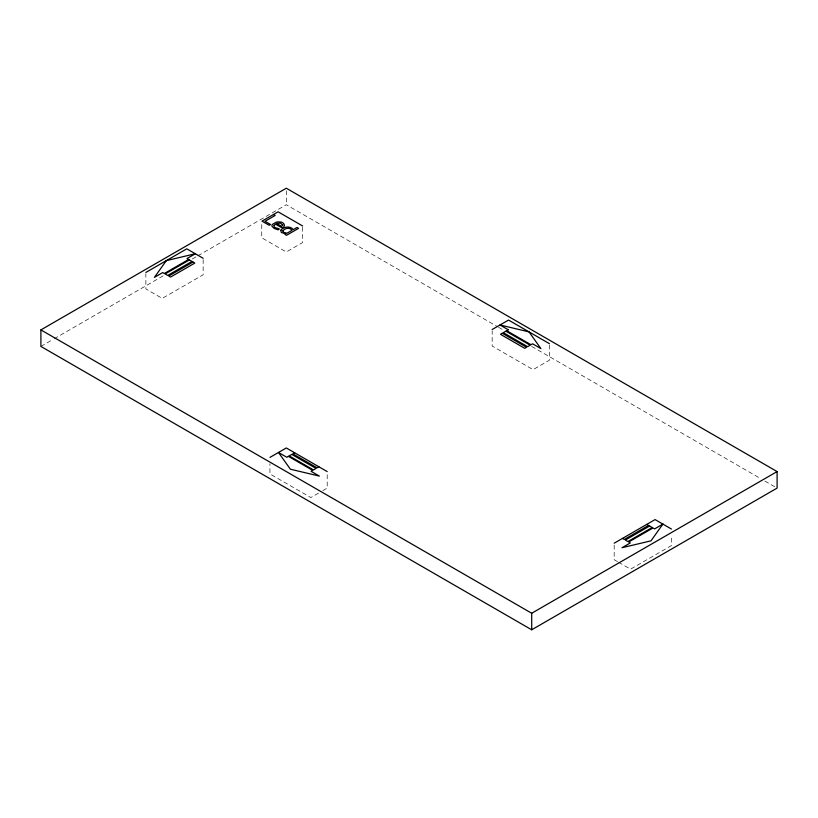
<?xml version="1.0" encoding="UTF-8"?>
<svg xmlns="http://www.w3.org/2000/svg" width="818" height="818" viewBox="0 0 818 818"><rect width="100%" height="100%" fill="white"/><g stroke="black" fill="none" stroke-linecap="round" stroke-linejoin="round"><path stroke-width="0.61" stroke-dasharray="4.09 3.07" d="M40.9 346.423L53.058 339.409M54.162 338.764L163.6 275.584M192.342 258.989L196.76 256.443M197.864 255.799L286.3 204.745L497.436 326.638M318.478 493.142L310.84 497.548L269.94 473.939L269.94 463.765M322.834 490.626L327.2 488.101L327.2 472.845M498.54 327.282L504.062 330.472M531.7 346.423L760.515 478.53M764.942 481.086L777.1 488.101M617.447 561.629L614.175 559.737L614.175 544.481M618.541 562.252L630.535 569.185L671.435 545.565L671.435 535.391M549.43 344.94L549.43 360.206L533.07 369.644L492.17 346.034L492.17 330.779M302.66 227.271L302.66 242.527L286.3 251.975L261.76 237.803L261.76 223.815M286.3 190.758L286.3 204.745M203.14 259.541L203.14 274.797L162.24 298.406L145.88 288.969L145.88 273.703"/><path stroke-width="1.23" d="M40.9 329.899L286.3 188.212L777.1 471.577L777.1 488.101L531.7 629.788L40.9 346.423L40.9 329.899L531.7 613.255L777.1 471.577M145.88 272.435L186.78 248.825L203.14 258.263M269.94 457.405L286.3 447.957L327.2 471.577M492.17 329.501L508.53 320.063L549.43 343.672M294.603 452.763L292.793 453.806L317.077 467.824L318.887 466.781M614.175 543.203L655.075 519.594L671.435 529.041M302.66 225.993L278.12 211.831L261.995 221.136L269.194 225.287L270.564 224.51L265.012 221.3L275.165 215.441L273.509 214.49M646.772 524.389L648.582 525.432L624.298 539.451L622.488 538.408M531.7 613.255L531.7 629.788M282.824 230.901L283.693 232.343L287.077 233.181L292.057 230.308C289.909 227.067 284.797 227.997 282.824 230.901M274.091 225.451C272.956 229.02 282.496 227.966 278.13 229.838L274.214 228.427L272.097 226.443A5.205 3.006 0 0 1 272.414 224.408L276.198 222.21A5.736 3.313 0 0 1 279.736 221.944C283.539 221.576 286.903 226.433 281.944 227.844L275.492 224.112L274.091 225.451M280.83 230.216L281.29 232.465L285.85 233.887L284.971 234.398L286.535 235.308L298.57 228.355L297.006 227.455L293.263 229.613C290.39 225.604 283.631 226.606 280.83 230.216M282.731 225.011L281.535 226.32L276.607 223.467L280.39 223.089L282.731 225.011M166.33 260.625L154.418 277.363L162.721 272.568L164.336 273.498L188.621 259.48L187.005 258.549L195.318 253.754L166.33 260.625M662.897 524.103L650.985 540.841L621.997 547.723L630.3 542.927L628.694 541.997L652.979 527.978L654.584 528.909L662.897 524.103M189.398 259.93L165.113 273.948L167.7 275.441L191.985 261.423L189.398 259.93M193.017 262.016L168.733 276.034L170.543 277.087L194.827 263.069L193.017 262.016M288.396 456.342L286.791 457.272L278.478 452.477L290.39 469.215L319.378 476.086L311.075 471.291L312.68 470.36L288.396 456.342M291.76 454.399L289.173 455.892L313.458 469.921L316.045 468.417L291.76 454.399M502.293 333.253L500.473 334.296L524.757 348.325L526.577 347.272L502.293 333.253M505.913 331.167L503.326 332.66L527.61 346.679L530.197 345.186L505.913 331.167M508.295 329.787L506.69 330.717L530.974 344.736L532.579 343.805L540.892 348.601L528.98 331.863L499.992 324.991L508.295 329.787M649.615 526.035L625.33 540.054L627.917 541.547L652.202 527.528L649.615 526.035"/></g></svg>
